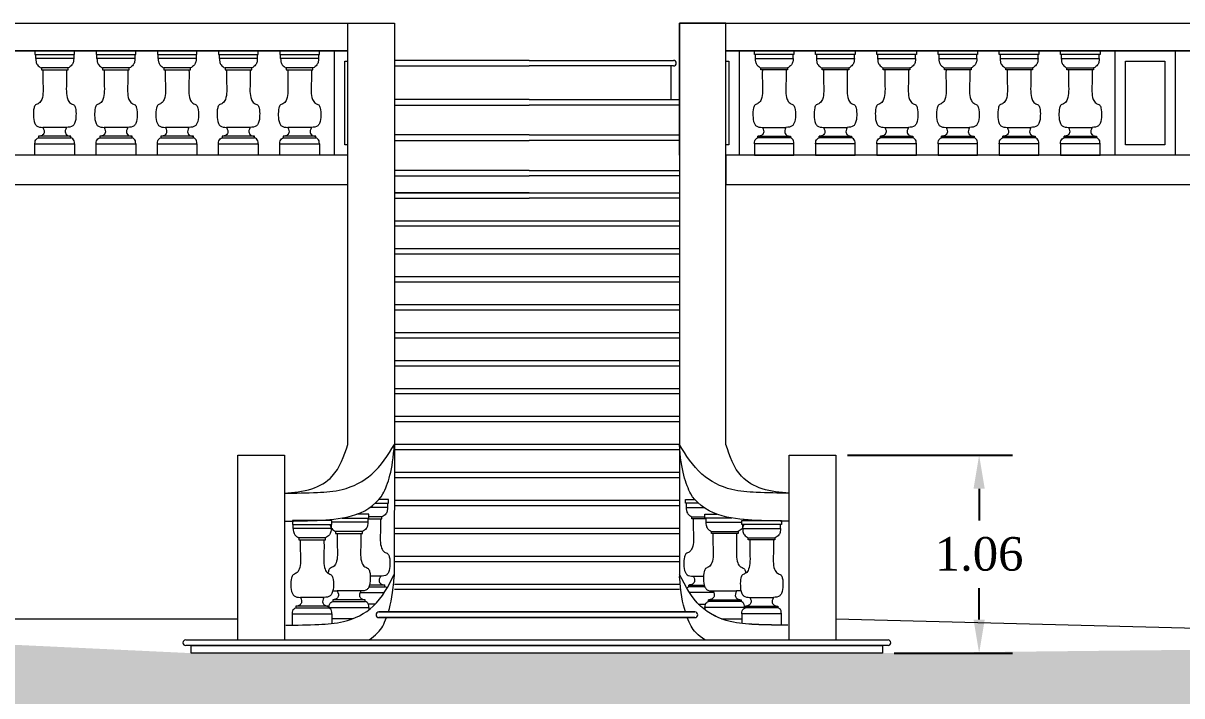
# Model space of a CAD drawing. Header units: millimetres. Extents: x -17502 to -16646, y 1856 to 2034.
# Drawn here: x -17199.4 to -17193.18, y 1865.84 to 1869.44 of the extents above; entities that cross this region are included whole.
import ezdxf

# ---------------------------------------------------------------- set-up
doc = ezdxf.new("R2010")
doc.units = ezdxf.units.MM
doc.layers.get('0').update_dxf_attribs({"lineweight": 9})
doc.layers.get('Defpoints').update_dxf_attribs({"lineweight": 9})
doc.styles.get("Standard").update_dxf_attribs({"font": 'times.ttf'})
doc.dimstyles.get("Standard").update_dxf_attribs({"dimtxt": 0.18, "dimasz": 0.18, "dimexe": 0.18, "dimexo": 0.0625, "dimgap": 0.09, "dimtad": 0, "dimtih": 1, "dimtoh": 1, "dimzin": 0, "dimdsep": 46, "dimtxsty": 'Standard', "dimcen": 0.09, "dimadec": 0, "dimazin": 0, "dimtfac": 1, "dimtofl": 0, "dimtmove": 0, "dimatfit": 3, "dimfxl": 1, "dimtolj": 1, "dimtzin": 0, "dimarcsym": 0})

# ---------------------------------------------------------------- blocks, each defined once
blk = doc.blocks.new('*D550')
at = {"color": 0, "lineweight": -2, "transparency": 16777216}
for p, q in [((-17194.9744, 1867.1261), (-17194.0878, 1867.1261)), ((-17194.2678, 1866.9461), (-17194.2678, 1866.777)), ((-17194.2678, 1866.2443), (-17194.2678, 1866.4134)), ((-17194.7244, 1866.0643), (-17194.0878, 1866.0643))]:
    blk.add_line(p, q, dxfattribs=at)
at = {"color": 0, "lineweight": 9, "transparency": 16777216}
for points in [[(-17194.2978, 1866.9461), (-17194.2378, 1866.9461), (-17194.2678, 1867.1261)], [(-17194.2978, 1866.2443), (-17194.2378, 1866.2443), (-17194.2678, 1866.0643)]]:
    blk.add_solid(points, dxfattribs=at)
at = {"layer": 'Defpoints', "color": 0, "lineweight": 9, "transparency": 16777216}
for p in [(-17195.0369, 1867.1261), (-17194.7869, 1866.0643), (-17194.2678, 1866.0643)]:
    blk.add_point(p, dxfattribs=at)
at = {"color": 0, "lineweight": 9, "transparency": 16777216, "insert": (-17194.2678, 1866.5952), "char_height": 0.18, "attachment_point": 5}
blk.add_mtext('\\A1;1.06', dxfattribs=at)

msp = doc.modelspace()

# ---------------------------------------------------------------- hatches: boundary and pattern name
at = {"lineweight": 9}
msp.add_hatch(color=254, dxfattribs=at).paths.add_polyline_path([(-17207.5019, 1867.3409), (-17202.4069, 1866.5784), (-17202.4069, 1866.2484), (-17198.4969, 1866.0643), (-17194.7869, 1866.0643), (-17189.9158, 1866.1163), (-17179.4389, 1865.846), (-17179.4389, 1864.6097), (-17207.5019, 1864.6097)])

# ---------------------------------------------------------------- linework, layer by layer
for p, q in [((-17196.6835, 1869.2451), (-17197.4069, 1869.2451)), ((-17196.6835, 1869.2451), (-17195.9085, 1869.2451)), ((-17197.4069, 1869.2151), (-17196.6835, 1869.2151)), ((-17195.9085, 1869.2151), (-17196.6835, 1869.2151)), ((-17196.6835, 1869.0351), (-17197.4069, 1869.0351)), ((-17197.4069, 1869.0051), (-17196.6835, 1869.0051)), ((-17196.6835, 1869.0351), (-17195.8769, 1869.0351)), ((-17195.8769, 1869.0051), (-17196.6835, 1869.0051)), ((-17196.6835, 1868.8451), (-17197.4069, 1868.8451)), ((-17197.4069, 1868.8151), (-17196.6835, 1868.8151)), ((-17196.6835, 1868.8451), (-17195.8769, 1868.8451)), ((-17195.8769, 1868.8151), (-17196.6835, 1868.8151)), ((-17196.6835, 1868.6551), (-17197.4069, 1868.6551)), ((-17197.4069, 1868.6251), (-17196.6835, 1868.6251)), ((-17196.6835, 1868.6551), (-17195.8769, 1868.6551)), ((-17195.8769, 1868.6251), (-17196.6835, 1868.6251)), ((-17196.6835, 1868.5351), (-17197.4069, 1868.5351)), ((-17197.4069, 1868.5051), (-17196.6835, 1868.5051)), ((-17196.6835, 1868.5351), (-17195.8769, 1868.5351)), ((-17195.8769, 1868.5051), (-17196.6835, 1868.5051))]:
    msp.add_line(p, q, dxfattribs=at)
for points in [[(-17197.6569, 1869.2972), (-17202.4369, 1869.2972), (-17202.4369, 1869.4449), (-17197.4069, 1869.4449), (-17197.4069, 1869.2972)], [(-17197.6569, 1867.1838), (-17197.6569, 1869.4449), (-17197.4069, 1869.4449), (-17197.4069, 1867.1838)], [(-17195.8769, 1869.2972), (-17195.8769, 1869.4449), (-17191.1985, 1869.4449), (-17191.1985, 1869.2972), (-17195.6269, 1869.2972)], [(-17195.6269, 1867.1838), (-17195.6269, 1869.4449), (-17195.8769, 1869.4449), (-17195.8769, 1867.3869)], [(-17202.0852, 1869.2972), (-17200.0677, 1869.2972), (-17199.746, 1869.2972), (-17197.7285, 1869.2972)], [(-17197.6569, 1868.7366), (-17197.7285, 1868.7366), (-17197.7285, 1869.2972), (-17197.6569, 1869.2972)], [(-17197.4069, 1869.2972), (-17197.4069, 1868.7366)], [(-17195.8769, 1868.7366), (-17195.8769, 1869.2972)], [(-17195.6269, 1869.2972), (-17195.5552, 1869.2972), (-17195.5552, 1868.7366), (-17195.6269, 1868.7366)], [(-17195.5552, 1869.2972), (-17193.5377, 1869.2972), (-17193.216, 1869.2972), (-17191.1985, 1869.2972)], [(-17197.6569, 1868.792), (-17197.6731, 1868.792), (-17197.6731, 1869.2418), (-17197.6569, 1869.2418)], [(-17195.6269, 1869.2418), (-17195.6106, 1869.2418), (-17195.6106, 1868.792), (-17195.6269, 1868.792)], [(-17199.1586, 1869.2044), (-17199.3019, 1869.2044)], [(-17198.8299, 1869.2044), (-17198.9732, 1869.2044)], [(-17198.5013, 1869.2044), (-17198.6446, 1869.2044)], [(-17198.1727, 1869.2044), (-17198.316, 1869.2044)], [(-17197.8441, 1869.2044), (-17197.9874, 1869.2044)], [(-17195.9235, 1869.2151), (-17195.9235, 1869.0351), (-17195.8769, 1869.0351)], [(-17195.4396, 1869.2044), (-17195.2963, 1869.2044)], [(-17195.111, 1869.2044), (-17194.9677, 1869.2044)], [(-17194.7824, 1869.2044), (-17194.6391, 1869.2044)], [(-17194.4538, 1869.2044), (-17194.3105, 1869.2044)], [(-17194.1251, 1869.2044), (-17193.9818, 1869.2044)], [(-17193.7965, 1869.2044), (-17193.6532, 1869.2044)], [(-17199.1668, 1868.8855), (-17199.2936, 1868.8855)], [(-17198.8382, 1868.8855), (-17198.9649, 1868.8855)], [(-17198.5096, 1868.8855), (-17198.6363, 1868.8855)], [(-17198.181, 1868.8855), (-17198.3077, 1868.8855)], [(-17197.8523, 1868.8855), (-17197.9791, 1868.8855)], [(-17195.4314, 1868.8855), (-17195.3046, 1868.8855)], [(-17195.1027, 1868.8855), (-17194.976, 1868.8855)], [(-17194.7741, 1868.8855), (-17194.6474, 1868.8855)], [(-17194.4455, 1868.8855), (-17194.3188, 1868.8855)], [(-17194.1169, 1868.8855), (-17193.9901, 1868.8855)], [(-17193.7882, 1868.8855), (-17193.6615, 1868.8855)], [(-17197.6569, 1868.7366), (-17202.4069, 1868.7366)], [(-17197.4069, 1868.5351), (-17195.8769, 1868.5351)], [(-17197.4069, 1868.3851), (-17195.8769, 1868.3851)], [(-17195.8769, 1868.3551), (-17197.4069, 1868.3551)], [(-17197.4069, 1868.2351), (-17195.8769, 1868.2351)], [(-17195.8769, 1868.2051), (-17197.4069, 1868.2051)], [(-17197.4069, 1868.0851), (-17195.8769, 1868.0851)], [(-17195.8769, 1868.0551), (-17197.4069, 1868.0551)], [(-17197.4069, 1867.9351), (-17195.8769, 1867.9351)], [(-17195.8769, 1867.9051), (-17197.4069, 1867.9051)], [(-17197.4069, 1867.7851), (-17195.8769, 1867.7851)], [(-17195.8769, 1867.7551), (-17197.4069, 1867.7551)], [(-17197.4069, 1867.6351), (-17195.8769, 1867.6351)], [(-17195.8769, 1867.6051), (-17197.4069, 1867.6051)], [(-17197.4069, 1867.4851), (-17195.8769, 1867.4851)], [(-17195.8769, 1867.4551), (-17197.4069, 1867.4551)], [(-17195.8769, 1867.3869), (-17195.8756, 1866.4752)], [(-17197.4069, 1867.3351), (-17195.8769, 1867.3351)], [(-17195.8769, 1867.3051), (-17197.4069, 1867.3051)], [(-17197.4069, 1867.1851), (-17197.4081, 1866.4752)], [(-17197.4069, 1867.1851), (-17195.8769, 1867.1851)], [(-17195.8766, 1867.1834), (-17195.8756, 1866.4752)], [(-17198.2469, 1866.1351), (-17198.2469, 1867.1261), (-17197.9969, 1867.1261), (-17197.9969, 1866.1351)], [(-17195.8769, 1867.1551), (-17197.4069, 1867.1551)], [(-17195.2869, 1866.1351), (-17195.2869, 1867.1261), (-17195.0369, 1867.1261), (-17195.0369, 1866.1351)], [(-17197.4069, 1867.0351), (-17195.8769, 1867.0351)], [(-17195.8769, 1867.0051), (-17197.4069, 1867.0051)], [(-17197.5098, 1866.8685), (-17197.4432, 1866.8685), (-17197.4432, 1866.846), (-17197.5385, 1866.846)], [(-17197.5098, 1866.8685), (-17197.4388, 1866.8685), (-17197.4388, 1866.8886), (-17197.4894, 1866.8886)], [(-17197.4069, 1866.8851), (-17195.8769, 1866.8851)], [(-17195.7739, 1866.8685), (-17195.8449, 1866.8685), (-17195.8449, 1866.8886), (-17195.7943, 1866.8886)], [(-17195.7739, 1866.8685), (-17195.8405, 1866.8685), (-17195.8405, 1866.846), (-17195.7452, 1866.846)], [(-17197.6876, 1866.7894), (-17197.5443, 1866.7894), (-17197.5443, 1866.8096), (-17197.6085, 1866.8096)], [(-17195.8769, 1866.8551), (-17197.4069, 1866.8551)], [(-17195.5961, 1866.7894), (-17195.7394, 1866.7894), (-17195.7394, 1866.8096), (-17195.6752, 1866.8096)], [(-17197.7522, 1866.7753), (-17197.7522, 1866.7807)], [(-17197.6876, 1866.7894), (-17197.5487, 1866.7894), (-17197.5487, 1866.7669), (-17197.7422, 1866.7669)], [(-17197.5487, 1866.7853), (-17197.4733, 1866.7853), (-17197.4733, 1866.7958), (-17197.5443, 1866.7958)], [(-17197.4733, 1866.7958), (-17197.5443, 1866.7958)], [(-17195.8104, 1866.7958), (-17195.7394, 1866.7958)], [(-17195.735, 1866.7853), (-17195.8104, 1866.7853), (-17195.8104, 1866.7958), (-17195.7394, 1866.7958)], [(-17195.5961, 1866.7894), (-17195.735, 1866.7894), (-17195.735, 1866.7669), (-17195.5415, 1866.7669)], [(-17195.5315, 1866.7753), (-17195.5315, 1866.7807)], [(-17197.7766, 1866.6824), (-17197.9199, 1866.6824)], [(-17197.5788, 1866.7167), (-17197.7221, 1866.7167)], [(-17197.4069, 1866.7351), (-17195.8769, 1866.7351)], [(-17195.8769, 1866.7051), (-17197.4069, 1866.7051)], [(-17195.7049, 1866.7167), (-17195.5616, 1866.7167)], [(-17195.5071, 1866.6824), (-17195.3638, 1866.6824)], [(-17197.4069, 1866.5851), (-17195.8769, 1866.5851)], [(-17195.8769, 1866.5551), (-17197.4069, 1866.5551)], [(-17197.4816, 1866.4769), (-17197.5362, 1866.4769)], [(-17197.4069, 1866.4351), (-17195.8769, 1866.4351)], [(-17195.8021, 1866.4769), (-17195.7475, 1866.4769)], [(-17197.5871, 1866.3978), (-17197.7138, 1866.3978)], [(-17197.591, 1866.389), (-17197.4614, 1866.389)], [(-17197.5435, 1866.4202), (-17197.4577, 1866.4202), (-17197.4577, 1866.4298), (-17197.54, 1866.4298)], [(-17195.8769, 1866.4051), (-17197.4069, 1866.4051)], [(-17195.7402, 1866.4202), (-17195.826, 1866.4202), (-17195.826, 1866.4298), (-17195.7437, 1866.4298)], [(-17195.6927, 1866.389), (-17195.8223, 1866.389)], [(-17195.6966, 1866.3978), (-17195.5699, 1866.3978)], [(-17197.7849, 1866.3636), (-17197.9116, 1866.3636)], [(-17197.7566, 1866.3053), (-17197.7566, 1866.3099), (-17197.5443, 1866.3099), (-17197.5443, 1866.2964)], [(-17197.5085, 1866.328), (-17197.5471, 1866.328)], [(-17195.7752, 1866.328), (-17195.7366, 1866.328)], [(-17195.5271, 1866.3053), (-17195.5271, 1866.3099), (-17195.7394, 1866.3099), (-17195.7394, 1866.2964)], [(-17195.4988, 1866.3636), (-17195.3721, 1866.3636)], [(-17202.4069, 1866.2484), (-17198.2469, 1866.2484)], [(-17197.9544, 1866.2147), (-17197.9544, 1866.2147), (-17197.9544, 1866.2757), (-17197.7422, 1866.2757), (-17197.7422, 1866.2233)], [(-17197.6322, 1866.2489), (-17197.7422, 1866.2489)], [(-17197.4903, 1866.2851), (-17195.7934, 1866.2851)], [(-17195.7934, 1866.2851), (-17197.4903, 1866.2851)], [(-17195.7934, 1866.2551), (-17197.4903, 1866.2551)], [(-17197.4903, 1866.2551), (-17195.7934, 1866.2551)], [(-17195.6515, 1866.2489), (-17195.5415, 1866.2489)], [(-17195.3293, 1866.2147), (-17195.3293, 1866.2147), (-17195.3293, 1866.2757), (-17195.5415, 1866.2757), (-17195.5415, 1866.2233)], [(-17195.0369, 1866.2484), (-17179.4389, 1865.846)], [(-17198.5269, 1866.1351), (-17194.7569, 1866.1351)], [(-17194.7569, 1866.1051), (-17198.5269, 1866.1051)], [(-17197.9969, 1866.0643), (-17198.2469, 1866.0643)], [(-17195.0369, 1866.0643), (-17195.2869, 1866.0643)]]:
    msp.add_lwpolyline(points, dxfattribs=at)
for points in [[(-17199.1241, 1869.2972), (-17199.3363, 1869.2972), (-17199.3363, 1869.2771), (-17199.1241, 1869.2771)], [(-17198.7955, 1869.2972), (-17199.0077, 1869.2972), (-17199.0077, 1869.2771), (-17198.7955, 1869.2771)], [(-17198.4668, 1869.2972), (-17198.6791, 1869.2972), (-17198.6791, 1869.2771), (-17198.4668, 1869.2771)], [(-17198.1382, 1869.2972), (-17198.3504, 1869.2972), (-17198.3504, 1869.2771), (-17198.1382, 1869.2771)], [(-17197.8096, 1869.2972), (-17198.0218, 1869.2972), (-17198.0218, 1869.2771), (-17197.8096, 1869.2771)], [(-17195.4741, 1869.2972), (-17195.2619, 1869.2972), (-17195.2619, 1869.2771), (-17195.4741, 1869.2771)], [(-17195.1455, 1869.2972), (-17194.9333, 1869.2972), (-17194.9333, 1869.2771), (-17195.1455, 1869.2771)], [(-17194.8169, 1869.2972), (-17194.6046, 1869.2972), (-17194.6046, 1869.2771), (-17194.8169, 1869.2771)], [(-17194.4882, 1869.2972), (-17194.276, 1869.2972), (-17194.276, 1869.2771), (-17194.4882, 1869.2771)], [(-17194.1596, 1869.2972), (-17193.9474, 1869.2972), (-17193.9474, 1869.2771), (-17194.1596, 1869.2771)], [(-17193.831, 1869.2972), (-17193.6188, 1869.2972), (-17193.6188, 1869.2771), (-17193.831, 1869.2771)], [(-17193.216, 1868.7366), (-17193.5377, 1868.7366), (-17193.5377, 1869.2972), (-17193.216, 1869.2972)], [(-17199.1284, 1869.2546), (-17199.332, 1869.2546), (-17199.332, 1869.2771), (-17199.1284, 1869.2771)], [(-17198.7998, 1869.2546), (-17199.0033, 1869.2546), (-17199.0033, 1869.2771), (-17198.7998, 1869.2771)], [(-17198.4712, 1869.2546), (-17198.6747, 1869.2546), (-17198.6747, 1869.2771), (-17198.4712, 1869.2771)], [(-17198.1426, 1869.2546), (-17198.3461, 1869.2546), (-17198.3461, 1869.2771), (-17198.1426, 1869.2771)], [(-17197.8139, 1869.2546), (-17198.0175, 1869.2546), (-17198.0175, 1869.2771), (-17197.8139, 1869.2771)], [(-17195.4698, 1869.2546), (-17195.2662, 1869.2546), (-17195.2662, 1869.2771), (-17195.4698, 1869.2771)], [(-17195.1411, 1869.2546), (-17194.9376, 1869.2546), (-17194.9376, 1869.2771), (-17195.1411, 1869.2771)], [(-17194.8125, 1869.2546), (-17194.609, 1869.2546), (-17194.609, 1869.2771), (-17194.8125, 1869.2771)], [(-17194.4839, 1869.2546), (-17194.2804, 1869.2546), (-17194.2804, 1869.2771), (-17194.4839, 1869.2771)], [(-17194.1553, 1869.2546), (-17193.9517, 1869.2546), (-17193.9517, 1869.2771), (-17194.1553, 1869.2771)], [(-17193.8266, 1869.2546), (-17193.6231, 1869.2546), (-17193.6231, 1869.2771), (-17193.8266, 1869.2771)], [(-17193.2714, 1868.792), (-17193.4823, 1868.792), (-17193.4823, 1869.2418), (-17193.2714, 1869.2418)], [(-17199.1586, 1869.2044), (-17199.3019, 1869.2044), (-17199.3019, 1869.1939), (-17199.1586, 1869.1939)], [(-17198.8299, 1869.2044), (-17198.9732, 1869.2044), (-17198.9732, 1869.1939), (-17198.8299, 1869.1939)], [(-17198.5013, 1869.2044), (-17198.6446, 1869.2044), (-17198.6446, 1869.1939), (-17198.5013, 1869.1939)], [(-17198.1727, 1869.2044), (-17198.316, 1869.2044), (-17198.316, 1869.1939), (-17198.1727, 1869.1939)], [(-17197.8441, 1869.2044), (-17197.9874, 1869.2044), (-17197.9874, 1869.1939), (-17197.8441, 1869.1939)], [(-17195.4396, 1869.2044), (-17195.2963, 1869.2044), (-17195.2963, 1869.1939), (-17195.4396, 1869.1939)], [(-17195.111, 1869.2044), (-17194.9677, 1869.2044), (-17194.9677, 1869.1939), (-17195.111, 1869.1939)], [(-17194.7824, 1869.2044), (-17194.6391, 1869.2044), (-17194.6391, 1869.1939), (-17194.7824, 1869.1939)], [(-17194.4538, 1869.2044), (-17194.3105, 1869.2044), (-17194.3105, 1869.1939), (-17194.4538, 1869.1939)], [(-17194.1251, 1869.2044), (-17193.9818, 1869.2044), (-17193.9818, 1869.1939), (-17194.1251, 1869.1939)], [(-17193.7965, 1869.2044), (-17193.6532, 1869.2044), (-17193.6532, 1869.1939), (-17193.7965, 1869.1939)], [(-17199.1241, 1868.7366), (-17199.3363, 1868.7366), (-17199.3363, 1868.7976), (-17199.1241, 1868.7976)], [(-17199.143, 1868.8384), (-17199.3175, 1868.8384), (-17199.3175, 1868.8288), (-17199.143, 1868.8288)], [(-17198.7955, 1868.7366), (-17199.0077, 1868.7366), (-17199.0077, 1868.7976), (-17198.7955, 1868.7976)], [(-17198.8143, 1868.8384), (-17198.9888, 1868.8384), (-17198.9888, 1868.8288), (-17198.8143, 1868.8288)], [(-17198.4668, 1868.7366), (-17198.6791, 1868.7366), (-17198.6791, 1868.7976), (-17198.4668, 1868.7976)], [(-17198.4857, 1868.8384), (-17198.6602, 1868.8384), (-17198.6602, 1868.8288), (-17198.4857, 1868.8288)], [(-17198.1382, 1868.7366), (-17198.3504, 1868.7366), (-17198.3504, 1868.7976), (-17198.1382, 1868.7976)], [(-17198.1571, 1868.8384), (-17198.3316, 1868.8384), (-17198.3316, 1868.8288), (-17198.1571, 1868.8288)], [(-17197.8096, 1868.7366), (-17198.0218, 1868.7366), (-17198.0218, 1868.7976), (-17197.8096, 1868.7976)], [(-17197.8285, 1868.8384), (-17198.003, 1868.8384), (-17198.003, 1868.8288), (-17197.8285, 1868.8288)], [(-17195.4741, 1868.7366), (-17195.2619, 1868.7366), (-17195.2619, 1868.7976), (-17195.4741, 1868.7976)], [(-17195.4552, 1868.8384), (-17195.2807, 1868.8384), (-17195.2807, 1868.8288), (-17195.4552, 1868.8288)], [(-17195.1455, 1868.7366), (-17194.9333, 1868.7366), (-17194.9333, 1868.7976), (-17195.1455, 1868.7976)], [(-17195.1266, 1868.8384), (-17194.9521, 1868.8384), (-17194.9521, 1868.8288), (-17195.1266, 1868.8288)], [(-17194.8169, 1868.7366), (-17194.6046, 1868.7366), (-17194.6046, 1868.7976), (-17194.8169, 1868.7976)], [(-17194.798, 1868.8384), (-17194.6235, 1868.8384), (-17194.6235, 1868.8288), (-17194.798, 1868.8288)], [(-17194.4882, 1868.7366), (-17194.276, 1868.7366), (-17194.276, 1868.7976), (-17194.4882, 1868.7976)], [(-17194.4694, 1868.8384), (-17194.2949, 1868.8384), (-17194.2949, 1868.8288), (-17194.4694, 1868.8288)], [(-17194.1596, 1868.7366), (-17193.9474, 1868.7366), (-17193.9474, 1868.7976), (-17194.1596, 1868.7976)], [(-17194.1407, 1868.8384), (-17193.9662, 1868.8384), (-17193.9662, 1868.8288), (-17194.1407, 1868.8288)], [(-17193.831, 1868.7366), (-17193.6188, 1868.7366), (-17193.6188, 1868.7976), (-17193.831, 1868.7976)], [(-17193.8121, 1868.8384), (-17193.6376, 1868.8384), (-17193.6376, 1868.8288), (-17193.8121, 1868.8288)], [(-17202.4369, 1868.5784), (-17197.6569, 1868.5784), (-17197.6569, 1868.7366), (-17202.4369, 1868.7366)], [(-17181.5202, 1868.7366), (-17195.6269, 1868.7366), (-17195.6269, 1868.5784), (-17181.5202, 1868.5784)], [(-17197.7422, 1866.7753), (-17197.9544, 1866.7753), (-17197.9544, 1866.7552), (-17197.7422, 1866.7552)], [(-17197.7465, 1866.7326), (-17197.95, 1866.7326), (-17197.95, 1866.7552), (-17197.7465, 1866.7552)], [(-17195.5415, 1866.7753), (-17195.3293, 1866.7753), (-17195.3293, 1866.7552), (-17195.5415, 1866.7552)], [(-17195.5372, 1866.7326), (-17195.3337, 1866.7326), (-17195.3337, 1866.7552), (-17195.5372, 1866.7552)], [(-17197.7766, 1866.6824), (-17197.9199, 1866.6824), (-17197.9199, 1866.672), (-17197.7766, 1866.672)], [(-17197.5788, 1866.7167), (-17197.7221, 1866.7167), (-17197.7221, 1866.7062), (-17197.5788, 1866.7062)], [(-17195.7049, 1866.7167), (-17195.5616, 1866.7167), (-17195.5616, 1866.7062), (-17195.7049, 1866.7062)], [(-17195.5071, 1866.6824), (-17195.3638, 1866.6824), (-17195.3638, 1866.672), (-17195.5071, 1866.672)], [(-17197.761, 1866.3164), (-17197.9355, 1866.3164), (-17197.9355, 1866.3068), (-17197.761, 1866.3068)], [(-17197.5632, 1866.3507), (-17197.7377, 1866.3507), (-17197.7377, 1866.3411), (-17197.5632, 1866.3411)], [(-17195.7205, 1866.3507), (-17195.546, 1866.3507), (-17195.546, 1866.3411), (-17195.7205, 1866.3411)], [(-17195.5227, 1866.3164), (-17195.3482, 1866.3164), (-17195.3482, 1866.3068), (-17195.5227, 1866.3068)], [(-17198.4969, 1866.1051), (-17194.7869, 1866.1051), (-17194.7869, 1866.0643), (-17198.4969, 1866.0643)]]:
    msp.add_lwpolyline(points, close=True, dxfattribs=at)
for centre, start, end in [((-17195.9085, 1869.2301), 270, 90), ((-17197.4903, 1866.2701), 90, 270), ((-17195.7934, 1866.2701), 270, 90), ((-17195.7934, 1866.2701), 270, 90), ((-17198.5269, 1866.1201), 90, 270), ((-17194.7569, 1866.1201), 270, 90)]:
    msp.add_arc(centre, 0.015, start, end, dxfattribs=at)
for points in [[(-17199.332, 1869.2546), (-17199.3304, 1869.2383), (-17199.3228, 1869.2206), (-17199.3019, 1869.2044)], [(-17199.1284, 1869.2546), (-17199.1301, 1869.2383), (-17199.1376, 1869.2206), (-17199.1586, 1869.2044)], [(-17199.0033, 1869.2546), (-17199.0017, 1869.2383), (-17198.9942, 1869.2206), (-17198.9732, 1869.2044)], [(-17198.7998, 1869.2546), (-17198.8014, 1869.2383), (-17198.809, 1869.2206), (-17198.8299, 1869.2044)], [(-17198.6747, 1869.2546), (-17198.6731, 1869.2383), (-17198.6655, 1869.2206), (-17198.6446, 1869.2044)], [(-17198.4712, 1869.2546), (-17198.4728, 1869.2383), (-17198.4804, 1869.2206), (-17198.5013, 1869.2044)], [(-17198.3461, 1869.2546), (-17198.3445, 1869.2383), (-17198.3369, 1869.2206), (-17198.316, 1869.2044)], [(-17198.1426, 1869.2546), (-17198.1442, 1869.2383), (-17198.1517, 1869.2206), (-17198.1727, 1869.2044)], [(-17198.0175, 1869.2546), (-17198.0159, 1869.2383), (-17198.0083, 1869.2206), (-17197.9874, 1869.2044)], [(-17197.8139, 1869.2546), (-17197.8155, 1869.2383), (-17197.8231, 1869.2206), (-17197.8441, 1869.2044)], [(-17195.4698, 1869.2546), (-17195.4682, 1869.2383), (-17195.4606, 1869.2206), (-17195.4396, 1869.2044)], [(-17195.2662, 1869.2546), (-17195.2678, 1869.2383), (-17195.2754, 1869.2206), (-17195.2963, 1869.2044)], [(-17195.1411, 1869.2546), (-17195.1395, 1869.2383), (-17195.132, 1869.2206), (-17195.111, 1869.2044)], [(-17194.9376, 1869.2546), (-17194.9392, 1869.2383), (-17194.9468, 1869.2206), (-17194.9677, 1869.2044)], [(-17194.8125, 1869.2546), (-17194.8109, 1869.2383), (-17194.8033, 1869.2206), (-17194.7824, 1869.2044)], [(-17194.609, 1869.2546), (-17194.6106, 1869.2383), (-17194.6182, 1869.2206), (-17194.6391, 1869.2044)], [(-17194.4839, 1869.2546), (-17194.4823, 1869.2383), (-17194.4747, 1869.2206), (-17194.4538, 1869.2044)], [(-17194.2804, 1869.2546), (-17194.282, 1869.2383), (-17194.2895, 1869.2206), (-17194.3105, 1869.2044)], [(-17194.1553, 1869.2546), (-17194.1536, 1869.2383), (-17194.1461, 1869.2206), (-17194.1251, 1869.2044)], [(-17193.9517, 1869.2546), (-17193.9533, 1869.2383), (-17193.9609, 1869.2206), (-17193.9818, 1869.2044)], [(-17193.8266, 1869.2546), (-17193.825, 1869.2383), (-17193.8175, 1869.2206), (-17193.7965, 1869.2044)], [(-17193.6231, 1869.2546), (-17193.6247, 1869.2383), (-17193.6323, 1869.2206), (-17193.6532, 1869.2044)], [(-17199.2937, 1869.1939), (-17199.2937, 1869.1354), (-17199.2926, 1869.0774), (-17199.2999, 1869.0361), (-17199.3153, 1869.0153), (-17199.3329, 1869.0059), (-17199.3411, 1868.9899), (-17199.3444, 1868.9499), (-17199.3363, 1868.906), (-17199.3275, 1868.8939), (-17199.2936, 1868.8855)], [(-17199.1667, 1869.1939), (-17199.1667, 1869.1354), (-17199.1678, 1869.0774), (-17199.1605, 1869.0361), (-17199.1451, 1869.0153), (-17199.1275, 1869.0059), (-17199.1193, 1868.9899), (-17199.116, 1868.9499), (-17199.1241, 1868.906), (-17199.133, 1868.8939), (-17199.1668, 1868.8855)], [(-17198.9651, 1869.1939), (-17198.9651, 1869.1354), (-17198.964, 1869.0774), (-17198.9713, 1869.0361), (-17198.9867, 1869.0153), (-17199.0043, 1869.0059), (-17199.0125, 1868.9899), (-17199.0158, 1868.9499), (-17199.0077, 1868.906), (-17198.9988, 1868.8939), (-17198.9649, 1868.8855)], [(-17198.8381, 1869.1939), (-17198.8381, 1869.1354), (-17198.8391, 1869.0774), (-17198.8319, 1869.0361), (-17198.8165, 1869.0153), (-17198.7989, 1869.0059), (-17198.7907, 1868.9899), (-17198.7873, 1868.9499), (-17198.7955, 1868.906), (-17198.8043, 1868.8939), (-17198.8382, 1868.8855)], [(-17198.6365, 1869.1939), (-17198.6365, 1869.1354), (-17198.6354, 1869.0774), (-17198.6427, 1869.0361), (-17198.658, 1869.0153), (-17198.6757, 1869.0059), (-17198.6838, 1868.9899), (-17198.6872, 1868.9499), (-17198.6791, 1868.906), (-17198.6702, 1868.8939), (-17198.6363, 1868.8855)], [(-17198.5094, 1869.1939), (-17198.5094, 1869.1354), (-17198.5105, 1869.0774), (-17198.5032, 1869.0361), (-17198.4879, 1869.0153), (-17198.4702, 1869.0059), (-17198.4621, 1868.9899), (-17198.4587, 1868.9499), (-17198.4668, 1868.906), (-17198.4757, 1868.8939), (-17198.5096, 1868.8855)], [(-17198.3078, 1869.1939), (-17198.3078, 1869.1354), (-17198.3068, 1869.0774), (-17198.3141, 1869.0361), (-17198.3294, 1869.0153), (-17198.3471, 1869.0059), (-17198.3552, 1868.9899), (-17198.3586, 1868.9499), (-17198.3504, 1868.906), (-17198.3416, 1868.8939), (-17198.3077, 1868.8855)], [(-17198.1808, 1869.1939), (-17198.1808, 1869.1354), (-17198.1819, 1869.0774), (-17198.1746, 1869.0361), (-17198.1593, 1869.0153), (-17198.1416, 1869.0059), (-17198.1334, 1868.9899), (-17198.1301, 1868.9499), (-17198.1382, 1868.906), (-17198.1471, 1868.8939), (-17198.181, 1868.8855)], [(-17197.9792, 1869.1939), (-17197.9792, 1869.1354), (-17197.9781, 1869.0774), (-17197.9854, 1869.0361), (-17198.0008, 1869.0153), (-17198.0184, 1869.0059), (-17198.0266, 1868.9899), (-17198.0299, 1868.9499), (-17198.0218, 1868.906), (-17198.013, 1868.8939), (-17197.9791, 1868.8855)], [(-17197.8522, 1869.1939), (-17197.8522, 1869.1354), (-17197.8533, 1869.0774), (-17197.846, 1869.0361), (-17197.8306, 1869.0153), (-17197.813, 1869.0059), (-17197.8048, 1868.9899), (-17197.8015, 1868.9499), (-17197.8096, 1868.906), (-17197.8184, 1868.8939), (-17197.8523, 1868.8855)], [(-17195.4315, 1869.1939), (-17195.4315, 1869.1354), (-17195.4304, 1869.0774), (-17195.4377, 1869.0361), (-17195.4531, 1869.0153), (-17195.4707, 1869.0059), (-17195.4789, 1868.9899), (-17195.4822, 1868.9499), (-17195.4741, 1868.906), (-17195.4653, 1868.8939), (-17195.4314, 1868.8855)], [(-17195.3045, 1869.1939), (-17195.3045, 1869.1354), (-17195.3056, 1869.0774), (-17195.2983, 1869.0361), (-17195.2829, 1869.0153), (-17195.2653, 1869.0059), (-17195.2571, 1868.9899), (-17195.2538, 1868.9499), (-17195.2619, 1868.906), (-17195.2707, 1868.8939), (-17195.3046, 1868.8855)], [(-17195.1029, 1869.1939), (-17195.1029, 1869.1354), (-17195.1018, 1869.0774), (-17195.1091, 1869.0361), (-17195.1244, 1869.0153), (-17195.1421, 1869.0059), (-17195.1503, 1868.9899), (-17195.1536, 1868.9499), (-17195.1455, 1868.906), (-17195.1366, 1868.8939), (-17195.1027, 1868.8855)], [(-17194.9759, 1869.1939), (-17194.9759, 1869.1354), (-17194.9769, 1869.0774), (-17194.9696, 1869.0361), (-17194.9543, 1869.0153), (-17194.9366, 1869.0059), (-17194.9285, 1868.9899), (-17194.9251, 1868.9499), (-17194.9333, 1868.906), (-17194.9421, 1868.8939), (-17194.976, 1868.8855)], [(-17194.7743, 1869.1939), (-17194.7743, 1869.1354), (-17194.7732, 1869.0774), (-17194.7805, 1869.0361), (-17194.7958, 1869.0153), (-17194.8135, 1869.0059), (-17194.8216, 1868.9899), (-17194.825, 1868.9499), (-17194.8169, 1868.906), (-17194.808, 1868.8939), (-17194.7741, 1868.8855)], [(-17194.6472, 1869.1939), (-17194.6472, 1869.1354), (-17194.6483, 1869.0774), (-17194.641, 1869.0361), (-17194.6257, 1869.0153), (-17194.608, 1869.0059), (-17194.5999, 1868.9899), (-17194.5965, 1868.9499), (-17194.6046, 1868.906), (-17194.6135, 1868.8939), (-17194.6474, 1868.8855)], [(-17194.4456, 1869.1939), (-17194.4456, 1869.1354), (-17194.4446, 1869.0774), (-17194.4518, 1869.0361), (-17194.4672, 1869.0153), (-17194.4849, 1869.0059), (-17194.493, 1868.9899), (-17194.4964, 1868.9499), (-17194.4882, 1868.906), (-17194.4794, 1868.8939), (-17194.4455, 1868.8855)], [(-17194.3186, 1869.1939), (-17194.3186, 1869.1354), (-17194.3197, 1869.0774), (-17194.3124, 1869.0361), (-17194.297, 1869.0153), (-17194.2794, 1869.0059), (-17194.2712, 1868.9899), (-17194.2679, 1868.9499), (-17194.276, 1868.906), (-17194.2849, 1868.8939), (-17194.3188, 1868.8855)], [(-17194.117, 1869.1939), (-17194.117, 1869.1354), (-17194.1159, 1869.0774), (-17194.1232, 1869.0361), (-17194.1386, 1869.0153), (-17194.1562, 1869.0059), (-17194.1644, 1868.9899), (-17194.1677, 1868.9499), (-17194.1596, 1868.906), (-17194.1507, 1868.8939), (-17194.1169, 1868.8855)], [(-17193.99, 1869.1939), (-17193.99, 1869.1354), (-17193.9911, 1869.0774), (-17193.9838, 1869.0361), (-17193.9684, 1869.0153), (-17193.9508, 1869.0059), (-17193.9426, 1868.9899), (-17193.9393, 1868.9499), (-17193.9474, 1868.906), (-17193.9562, 1868.8939), (-17193.9901, 1868.8855)], [(-17193.7884, 1869.1939), (-17193.7884, 1869.1354), (-17193.7873, 1869.0774), (-17193.7946, 1869.0361), (-17193.8099, 1869.0153), (-17193.8276, 1869.0059), (-17193.8358, 1868.9899), (-17193.8391, 1868.9499), (-17193.831, 1868.906), (-17193.8221, 1868.8939), (-17193.7882, 1868.8855)], [(-17193.6613, 1869.1939), (-17193.6613, 1869.1354), (-17193.6624, 1869.0774), (-17193.6551, 1869.0361), (-17193.6398, 1869.0153), (-17193.6221, 1869.0059), (-17193.614, 1868.9899), (-17193.6106, 1868.9499), (-17193.6188, 1868.906), (-17193.6276, 1868.8939), (-17193.6615, 1868.8855)], [(-17199.2936, 1868.8855), (-17199.2897, 1868.8767), (-17199.2866, 1868.8611), (-17199.2952, 1868.845), (-17199.3094, 1868.839), (-17199.3175, 1868.8384)], [(-17199.1668, 1868.8855), (-17199.1707, 1868.8767), (-17199.1739, 1868.8611), (-17199.1652, 1868.845), (-17199.151, 1868.839), (-17199.143, 1868.8384)], [(-17198.9649, 1868.8855), (-17198.9611, 1868.8767), (-17198.9579, 1868.8611), (-17198.9666, 1868.845), (-17198.9808, 1868.839), (-17198.9888, 1868.8384)], [(-17198.8382, 1868.8855), (-17198.8421, 1868.8767), (-17198.8452, 1868.8611), (-17198.8366, 1868.845), (-17198.8224, 1868.839), (-17198.8143, 1868.8384)], [(-17198.6363, 1868.8855), (-17198.6324, 1868.8767), (-17198.6293, 1868.8611), (-17198.638, 1868.845), (-17198.6522, 1868.839), (-17198.6602, 1868.8384)], [(-17198.5096, 1868.8855), (-17198.5135, 1868.8767), (-17198.5166, 1868.8611), (-17198.5079, 1868.845), (-17198.4937, 1868.839), (-17198.4857, 1868.8384)], [(-17198.3077, 1868.8855), (-17198.3038, 1868.8767), (-17198.3007, 1868.8611), (-17198.3093, 1868.845), (-17198.3235, 1868.839), (-17198.3316, 1868.8384)], [(-17198.181, 1868.8855), (-17198.1849, 1868.8767), (-17198.188, 1868.8611), (-17198.1793, 1868.845), (-17198.1651, 1868.839), (-17198.1571, 1868.8384)], [(-17197.9791, 1868.8855), (-17197.9752, 1868.8767), (-17197.9721, 1868.8611), (-17197.9807, 1868.845), (-17197.9949, 1868.839), (-17198.003, 1868.8384)], [(-17197.8523, 1868.8855), (-17197.8562, 1868.8767), (-17197.8594, 1868.8611), (-17197.8507, 1868.845), (-17197.8365, 1868.839), (-17197.8285, 1868.8384)], [(-17195.4314, 1868.8855), (-17195.4275, 1868.8767), (-17195.4243, 1868.8611), (-17195.433, 1868.845), (-17195.4472, 1868.839), (-17195.4552, 1868.8384)], [(-17195.3046, 1868.8855), (-17195.3085, 1868.8767), (-17195.3116, 1868.8611), (-17195.303, 1868.845), (-17195.2888, 1868.839), (-17195.2807, 1868.8384)], [(-17195.1027, 1868.8855), (-17195.0988, 1868.8767), (-17195.0957, 1868.8611), (-17195.1044, 1868.845), (-17195.1186, 1868.839), (-17195.1266, 1868.8384)], [(-17194.976, 1868.8855), (-17194.9799, 1868.8767), (-17194.983, 1868.8611), (-17194.9744, 1868.845), (-17194.9602, 1868.839), (-17194.9521, 1868.8384)], [(-17194.7741, 1868.8855), (-17194.7702, 1868.8767), (-17194.7671, 1868.8611), (-17194.7758, 1868.845), (-17194.79, 1868.839), (-17194.798, 1868.8384)], [(-17194.6474, 1868.8855), (-17194.6513, 1868.8767), (-17194.6544, 1868.8611), (-17194.6457, 1868.845), (-17194.6315, 1868.839), (-17194.6235, 1868.8384)], [(-17194.4455, 1868.8855), (-17194.4416, 1868.8767), (-17194.4385, 1868.8611), (-17194.4471, 1868.845), (-17194.4613, 1868.839), (-17194.4694, 1868.8384)], [(-17194.3188, 1868.8855), (-17194.3226, 1868.8767), (-17194.3258, 1868.8611), (-17194.3171, 1868.845), (-17194.3029, 1868.839), (-17194.2949, 1868.8384)], [(-17194.1169, 1868.8855), (-17194.113, 1868.8767), (-17194.1098, 1868.8611), (-17194.1185, 1868.845), (-17194.1327, 1868.839), (-17194.1407, 1868.8384)], [(-17193.9901, 1868.8855), (-17193.994, 1868.8767), (-17193.9971, 1868.8611), (-17193.9885, 1868.845), (-17193.9743, 1868.839), (-17193.9662, 1868.8384)], [(-17193.7882, 1868.8855), (-17193.7843, 1868.8767), (-17193.7812, 1868.8611), (-17193.7899, 1868.845), (-17193.8041, 1868.839), (-17193.8121, 1868.8384)], [(-17193.6615, 1868.8855), (-17193.6654, 1868.8767), (-17193.6685, 1868.8611), (-17193.6598, 1868.845), (-17193.6457, 1868.839), (-17193.6376, 1868.8384)], [(-17199.3363, 1868.7976), (-17199.3345, 1868.8133), (-17199.327, 1868.8245), (-17199.3175, 1868.8288), (-17199.3172, 1868.8288)], [(-17199.1241, 1868.7976), (-17199.1259, 1868.8133), (-17199.1334, 1868.8245), (-17199.143, 1868.8288), (-17199.1432, 1868.8288)], [(-17199.0077, 1868.7976), (-17199.0058, 1868.8133), (-17198.9984, 1868.8245), (-17198.9888, 1868.8288), (-17198.9886, 1868.8288)], [(-17198.7955, 1868.7976), (-17198.7973, 1868.8133), (-17198.8048, 1868.8245), (-17198.8143, 1868.8288), (-17198.8146, 1868.8288)], [(-17198.6791, 1868.7976), (-17198.6772, 1868.8133), (-17198.6698, 1868.8245), (-17198.6602, 1868.8288), (-17198.6599, 1868.8288)], [(-17198.4668, 1868.7976), (-17198.4687, 1868.8133), (-17198.4761, 1868.8245), (-17198.4857, 1868.8288), (-17198.486, 1868.8288)], [(-17198.3504, 1868.7976), (-17198.3486, 1868.8133), (-17198.3412, 1868.8245), (-17198.3316, 1868.8288), (-17198.3313, 1868.8288)], [(-17198.1382, 1868.7976), (-17198.1401, 1868.8133), (-17198.1475, 1868.8245), (-17198.1571, 1868.8288), (-17198.1574, 1868.8288)], [(-17198.0218, 1868.7976), (-17198.02, 1868.8133), (-17198.0125, 1868.8245), (-17198.003, 1868.8288), (-17198.0027, 1868.8288)], [(-17197.8096, 1868.7976), (-17197.8114, 1868.8133), (-17197.8189, 1868.8245), (-17197.8285, 1868.8288), (-17197.8287, 1868.8288)], [(-17195.4741, 1868.7976), (-17195.4723, 1868.8133), (-17195.4648, 1868.8245), (-17195.4552, 1868.8288), (-17195.455, 1868.8288)], [(-17195.2619, 1868.7976), (-17195.2637, 1868.8133), (-17195.2712, 1868.8245), (-17195.2807, 1868.8288), (-17195.281, 1868.8288)], [(-17195.1455, 1868.7976), (-17195.1436, 1868.8133), (-17195.1362, 1868.8245), (-17195.1266, 1868.8288), (-17195.1263, 1868.8288)], [(-17194.9333, 1868.7976), (-17194.9351, 1868.8133), (-17194.9425, 1868.8245), (-17194.9521, 1868.8288), (-17194.9524, 1868.8288)], [(-17194.8169, 1868.7976), (-17194.815, 1868.8133), (-17194.8076, 1868.8245), (-17194.798, 1868.8288), (-17194.7977, 1868.8288)], [(-17194.6046, 1868.7976), (-17194.6065, 1868.8133), (-17194.6139, 1868.8245), (-17194.6235, 1868.8288), (-17194.6238, 1868.8288)], [(-17194.4882, 1868.7976), (-17194.4864, 1868.8133), (-17194.4789, 1868.8245), (-17194.4694, 1868.8288), (-17194.4691, 1868.8288)], [(-17194.276, 1868.7976), (-17194.2779, 1868.8133), (-17194.2853, 1868.8245), (-17194.2949, 1868.8288), (-17194.2951, 1868.8288)], [(-17194.1596, 1868.7976), (-17194.1578, 1868.8133), (-17194.1503, 1868.8245), (-17194.1407, 1868.8288), (-17194.1405, 1868.8288)], [(-17193.9474, 1868.7976), (-17193.9492, 1868.8133), (-17193.9567, 1868.8245), (-17193.9662, 1868.8288), (-17193.9665, 1868.8288)], [(-17193.831, 1868.7976), (-17193.8291, 1868.8133), (-17193.8217, 1868.8245), (-17193.8121, 1868.8288), (-17193.8118, 1868.8288)], [(-17193.6188, 1868.7976), (-17193.6206, 1868.8133), (-17193.628, 1868.8245), (-17193.6376, 1868.8288), (-17193.6379, 1868.8288)], [(-17197.9969, 1866.923), (-17197.8504, 1866.9464), (-17197.7407, 1867.0134), (-17197.6569, 1867.1838)], [(-17197.9969, 1866.923), (-17197.8192, 1866.9266), (-17197.6875, 1866.9426), (-17197.5275, 1867.025), (-17197.4069, 1867.1838)], [(-17195.2869, 1866.923), (-17195.4645, 1866.9266), (-17195.5962, 1866.9426), (-17195.7562, 1867.025), (-17195.8769, 1867.1838)], [(-17195.2869, 1866.923), (-17195.4333, 1866.9464), (-17195.543, 1867.0134), (-17195.6269, 1867.1838)], [(-17197.4432, 1866.846), (-17197.4448, 1866.8297), (-17197.4524, 1866.812), (-17197.4733, 1866.7958)], [(-17195.8405, 1866.846), (-17195.8389, 1866.8297), (-17195.8313, 1866.812), (-17195.8104, 1866.7958)], [(-17197.5487, 1866.7669), (-17197.5503, 1866.7507), (-17197.5579, 1866.7329), (-17197.5788, 1866.7167)], [(-17197.4814, 1866.7853), (-17197.4814, 1866.7268), (-17197.4825, 1866.6688), (-17197.4752, 1866.6276), (-17197.4599, 1866.6068), (-17197.4422, 1866.5973), (-17197.4341, 1866.5813), (-17197.4307, 1866.5413), (-17197.4388, 1866.4974), (-17197.4477, 1866.4854), (-17197.4816, 1866.4769)], [(-17195.8023, 1866.7853), (-17195.8023, 1866.7268), (-17195.8012, 1866.6688), (-17195.8085, 1866.6276), (-17195.8238, 1866.6068), (-17195.8415, 1866.5973), (-17195.8496, 1866.5813), (-17195.853, 1866.5413), (-17195.8449, 1866.4974), (-17195.836, 1866.4854), (-17195.8021, 1866.4769)], [(-17195.735, 1866.7669), (-17195.7334, 1866.7507), (-17195.7258, 1866.7329), (-17195.7049, 1866.7167)], [(-17197.95, 1866.7326), (-17197.9484, 1866.7164), (-17197.9409, 1866.6987), (-17197.9199, 1866.6824)], [(-17197.7465, 1866.7326), (-17197.7481, 1866.7164), (-17197.7557, 1866.6987), (-17197.7766, 1866.6824)], [(-17197.5869, 1866.7062), (-17197.5869, 1866.6478), (-17197.588, 1866.5897), (-17197.5807, 1866.5485), (-17197.5654, 1866.5277), (-17197.5477, 1866.5183), (-17197.5396, 1866.5022), (-17197.5362, 1866.4622), (-17197.5443, 1866.4184), (-17197.5532, 1866.4063), (-17197.5871, 1866.3978)], [(-17195.6968, 1866.7062), (-17195.6968, 1866.6478), (-17195.6957, 1866.5897), (-17195.703, 1866.5485), (-17195.7183, 1866.5277), (-17195.736, 1866.5183), (-17195.7441, 1866.5022), (-17195.7475, 1866.4622), (-17195.7394, 1866.4184), (-17195.7305, 1866.4063), (-17195.6966, 1866.3978)], [(-17195.5372, 1866.7326), (-17195.5356, 1866.7164), (-17195.528, 1866.6987), (-17195.5071, 1866.6824)], [(-17195.3337, 1866.7326), (-17195.3353, 1866.7164), (-17195.3428, 1866.6987), (-17195.3638, 1866.6824)], [(-17197.9118, 1866.672), (-17197.9118, 1866.6135), (-17197.9107, 1866.5555), (-17197.918, 1866.5142), (-17197.9333, 1866.4934), (-17197.951, 1866.484), (-17197.9592, 1866.468), (-17197.9625, 1866.4279), (-17197.9544, 1866.3841), (-17197.9455, 1866.372), (-17197.9116, 1866.3636)], [(-17197.7848, 1866.672), (-17197.7848, 1866.6135), (-17197.7858, 1866.5555), (-17197.7785, 1866.5142), (-17197.7632, 1866.4934), (-17197.7455, 1866.484), (-17197.7374, 1866.468), (-17197.734, 1866.4279), (-17197.7422, 1866.3841), (-17197.751, 1866.372), (-17197.7849, 1866.3636)], [(-17195.4989, 1866.672), (-17195.4989, 1866.6135), (-17195.4979, 1866.5555), (-17195.5052, 1866.5142), (-17195.5205, 1866.4934), (-17195.5382, 1866.484), (-17195.5463, 1866.468), (-17195.5497, 1866.4279), (-17195.5415, 1866.3841), (-17195.5327, 1866.372), (-17195.4988, 1866.3636)], [(-17195.3719, 1866.672), (-17195.3719, 1866.6135), (-17195.373, 1866.5555), (-17195.3657, 1866.5142), (-17195.3504, 1866.4934), (-17195.3327, 1866.484), (-17195.3245, 1866.468), (-17195.3212, 1866.4279), (-17195.3293, 1866.3841), (-17195.3382, 1866.372), (-17195.3721, 1866.3636)], [(-17197.9897, 1866.2144), (-17197.812, 1866.2181), (-17197.6803, 1866.234), (-17197.5203, 1866.3164), (-17197.4081, 1866.4864)], [(-17197.4816, 1866.4769), (-17197.4855, 1866.4681), (-17197.4886, 1866.4525), (-17197.4799, 1866.4364), (-17197.4657, 1866.4305), (-17197.4577, 1866.4298)], [(-17195.294, 1866.2144), (-17195.4717, 1866.218), (-17195.6034, 1866.234), (-17195.7634, 1866.3164), (-17195.8757, 1866.4864)], [(-17195.294, 1866.2144), (-17195.4717, 1866.2181), (-17195.6034, 1866.234), (-17195.7634, 1866.3164), (-17195.8756, 1866.4864)], [(-17195.8021, 1866.4769), (-17195.7982, 1866.4681), (-17195.7951, 1866.4525), (-17195.8038, 1866.4364), (-17195.818, 1866.4305), (-17195.826, 1866.4298)], [(-17197.7138, 1866.3978), (-17197.7099, 1866.389), (-17197.7068, 1866.3734), (-17197.7155, 1866.3574), (-17197.7297, 1866.3514), (-17197.7377, 1866.3507)], [(-17197.5871, 1866.3978), (-17197.591, 1866.389), (-17197.5941, 1866.3734), (-17197.5854, 1866.3574), (-17197.5713, 1866.3514), (-17197.5632, 1866.3507)], [(-17195.6966, 1866.3978), (-17195.6927, 1866.389), (-17195.6896, 1866.3734), (-17195.6983, 1866.3574), (-17195.7124, 1866.3514), (-17195.7205, 1866.3507)], [(-17195.5699, 1866.3978), (-17195.5738, 1866.389), (-17195.5769, 1866.3734), (-17195.5682, 1866.3574), (-17195.554, 1866.3514), (-17195.546, 1866.3507)], [(-17197.9116, 1866.3636), (-17197.9077, 1866.3547), (-17197.9046, 1866.3391), (-17197.9133, 1866.3231), (-17197.9275, 1866.3171), (-17197.9355, 1866.3164)], [(-17197.7849, 1866.3636), (-17197.7888, 1866.3547), (-17197.7919, 1866.3391), (-17197.7833, 1866.3231), (-17197.7691, 1866.3171), (-17197.761, 1866.3164)], [(-17197.7566, 1866.3099), (-17197.7547, 1866.3256), (-17197.7473, 1866.3369), (-17197.7377, 1866.3411), (-17197.7374, 1866.3412)], [(-17197.5443, 1866.3099), (-17197.5462, 1866.3256), (-17197.5536, 1866.3369), (-17197.5632, 1866.3411), (-17197.5635, 1866.3412)], [(-17195.7394, 1866.3099), (-17195.7375, 1866.3256), (-17195.7301, 1866.3369), (-17195.7205, 1866.3411), (-17195.7202, 1866.3412)], [(-17195.5271, 1866.3099), (-17195.529, 1866.3256), (-17195.5364, 1866.3369), (-17195.546, 1866.3411), (-17195.5463, 1866.3412)], [(-17195.4988, 1866.3636), (-17195.4949, 1866.3547), (-17195.4918, 1866.3391), (-17195.5004, 1866.3231), (-17195.5146, 1866.3171), (-17195.5227, 1866.3164)], [(-17195.3721, 1866.3636), (-17195.376, 1866.3547), (-17195.3791, 1866.3391), (-17195.3704, 1866.3231), (-17195.3562, 1866.3171), (-17195.3482, 1866.3164)], [(-17197.9544, 1866.2757), (-17197.9525, 1866.2914), (-17197.9451, 1866.3026), (-17197.9355, 1866.3068), (-17197.9352, 1866.3069)], [(-17197.7422, 1866.2757), (-17197.744, 1866.2914), (-17197.7514, 1866.3026), (-17197.761, 1866.3068), (-17197.7613, 1866.3069)], [(-17195.5415, 1866.2757), (-17195.5397, 1866.2914), (-17195.5323, 1866.3026), (-17195.5227, 1866.3068), (-17195.5224, 1866.3069)], [(-17195.3293, 1866.2757), (-17195.3312, 1866.2914), (-17195.3386, 1866.3026), (-17195.3482, 1866.3068), (-17195.3485, 1866.3069)]]:
    msp.add_spline(points, degree=3, dxfattribs=at)
for points, knots in [([(-17197.9969, 1866.773), (-17197.9313, 1866.7735), (-17197.8666, 1866.7738), (-17197.7423, 1866.7805), (-17197.6774, 1866.787), (-17197.5486, 1866.8291), (-17197.4875, 1866.8805), (-17197.4413, 1866.9713), (-17197.4152, 1867.0461), (-17197.4069, 1867.1838)], [0, 0, 0, 0, 0.1929782, 0.1929782, 0.3390625, 0.3390625, 0.4851467, 0.4851467, 0.6897784, 0.6897784, 0.6897784, 0.6897784]), ([(-17195.2869, 1866.773), (-17195.3524, 1866.7735), (-17195.4171, 1866.7738), (-17195.5414, 1866.7805), (-17195.6063, 1866.787), (-17195.7351, 1866.8291), (-17195.7962, 1866.8805), (-17195.8424, 1866.9713), (-17195.8685, 1867.0461), (-17195.8769, 1867.1838)], [0, 0, 0, 0, 0.1929782, 0.1929782, 0.3390625, 0.3390625, 0.4851467, 0.4851467, 0.6897784, 0.6897784, 0.6897784, 0.6897784]), ([(-17197.7514, 1866.7552), (-17197.7512, 1866.7537), (-17197.7499, 1866.7458), (-17197.7435, 1866.7293), (-17197.73, 1866.7213), (-17197.7221, 1866.7167)], [0.01176036, 0.01176036, 0.01176036, 0.01176036, 0.0163187, 0.03561987, 0.06209953, 0.06209953, 0.06209953, 0.06209953]), ([(-17195.5324, 1866.7552), (-17195.5325, 1866.7537), (-17195.5338, 1866.7458), (-17195.5402, 1866.7293), (-17195.5537, 1866.7213), (-17195.5616, 1866.7167)], [0.01176036, 0.01176036, 0.01176036, 0.01176036, 0.0163187, 0.03561987, 0.06209953, 0.06209953, 0.06209953, 0.06209953]), ([(-17197.714, 1866.7062), (-17197.7142, 1866.6867), (-17197.7147, 1866.6479), (-17197.7113, 1866.5951), (-17197.7158, 1866.5532), (-17197.7319, 1866.5261), (-17197.7549, 1866.5212), (-17197.7609, 1866.5053), (-17197.7627, 1866.4963), (-17197.7632, 1866.4934)], [0, 0, 0, 0, 0.0584551, 0.1164875, 0.1583833, 0.1842259, 0.2042382, 0.2222473, 0.2309965, 0.2309965, 0.2309965, 0.2309965]), ([(-17195.5697, 1866.7062), (-17195.5695, 1866.6867), (-17195.569, 1866.6479), (-17195.5724, 1866.5951), (-17195.5679, 1866.5532), (-17195.5518, 1866.5261), (-17195.5288, 1866.5212), (-17195.5228, 1866.5053), (-17195.521, 1866.4963), (-17195.5205, 1866.4934)], [0, 0, 0, 0, 0.0584551, 0.1164875, 0.1583833, 0.1842259, 0.2042382, 0.2222473, 0.2309965, 0.2309965, 0.2309965, 0.2309965]), ([(-17197.4462, 1866.4143), (-17197.4468, 1866.4149), (-17197.4501, 1866.4177), (-17197.4545, 1866.4191), (-17197.4579, 1866.4202), (-17197.458, 1866.4203)], [0.02673269, 0.02673269, 0.02673269, 0.02673269, 0.02930417, 0.03977033, 0.04006343, 0.04006343, 0.04006343, 0.04006343]), ([(-17195.8375, 1866.4143), (-17195.8369, 1866.4149), (-17195.8336, 1866.4177), (-17195.8292, 1866.4191), (-17195.8258, 1866.4202), (-17195.8257, 1866.4203)], [0.02673269, 0.02673269, 0.02673269, 0.02673269, 0.02930417, 0.03977033, 0.04006343, 0.04006343, 0.04006343, 0.04006343]), ([(-17197.543, 1866.1351), (-17197.5087, 1866.1583), (-17197.4812, 1866.1866), (-17197.4626, 1866.2232), (-17197.4558, 1866.2381), (-17197.4493, 1866.2551)], [0.3957076, 0.3957076, 0.3957076, 0.3957076, 0.4851467, 0.4851467, 0.5371935, 0.5371935, 0.5371935, 0.5371935]), ([(-17195.7407, 1866.1351), (-17195.775, 1866.1583), (-17195.8025, 1866.1866), (-17195.8211, 1866.2232), (-17195.8279, 1866.2381), (-17195.8344, 1866.2551)], [0.3957076, 0.3957076, 0.3957076, 0.3957076, 0.4851467, 0.4851467, 0.5371935, 0.5371935, 0.5371935, 0.5371935]), ([(-17195.7407, 1866.1351), (-17195.775, 1866.1583), (-17195.8025, 1866.1866), (-17195.8211, 1866.2232), (-17195.8279, 1866.2381), (-17195.8344, 1866.2551)], [0.3957076, 0.3957076, 0.3957076, 0.3957076, 0.4851467, 0.4851467, 0.5371935, 0.5371935, 0.5371935, 0.5371935])]:
    msp.add_open_spline(points, degree=3, knots=knots, dxfattribs=at)
for points in [[(-17197.439, 1866.2851), (-17197.4247, 1866.3314), (-17197.4131, 1866.3918), (-17197.4081, 1866.4752)], [(-17195.8447, 1866.2851), (-17195.859, 1866.3314), (-17195.8706, 1866.3918), (-17195.8756, 1866.4752)], [(-17195.8447, 1866.2851), (-17195.859, 1866.3314), (-17195.8706, 1866.3918), (-17195.8756, 1866.4752)], [(-17197.7366, 1866.4006), (-17197.7297, 1866.3985), (-17197.7218, 1866.3982), (-17197.7138, 1866.3978)], [(-17195.5471, 1866.4006), (-17195.554, 1866.3985), (-17195.5619, 1866.3982), (-17195.5699, 1866.3978)]]:
    msp.add_open_spline(points, degree=3, dxfattribs=at)

# ---------------------------------------------------------------- dimensions: what is measured, and where the dimension line sits
dim = msp.add_linear_dim(base=(-17194.2678, 1866.0643), p1=(-17195.0369, 1867.1261), p2=(-17194.7869, 1866.0643), angle=90, dimstyle='Standard', dxfattribs=at)
dim.commit()
dim.dimension.update_dxf_attribs({"geometry": '*D550', "text_midpoint": (-17194.2678, 1866.5952)})

doc.saveas('drawing.dxf')
